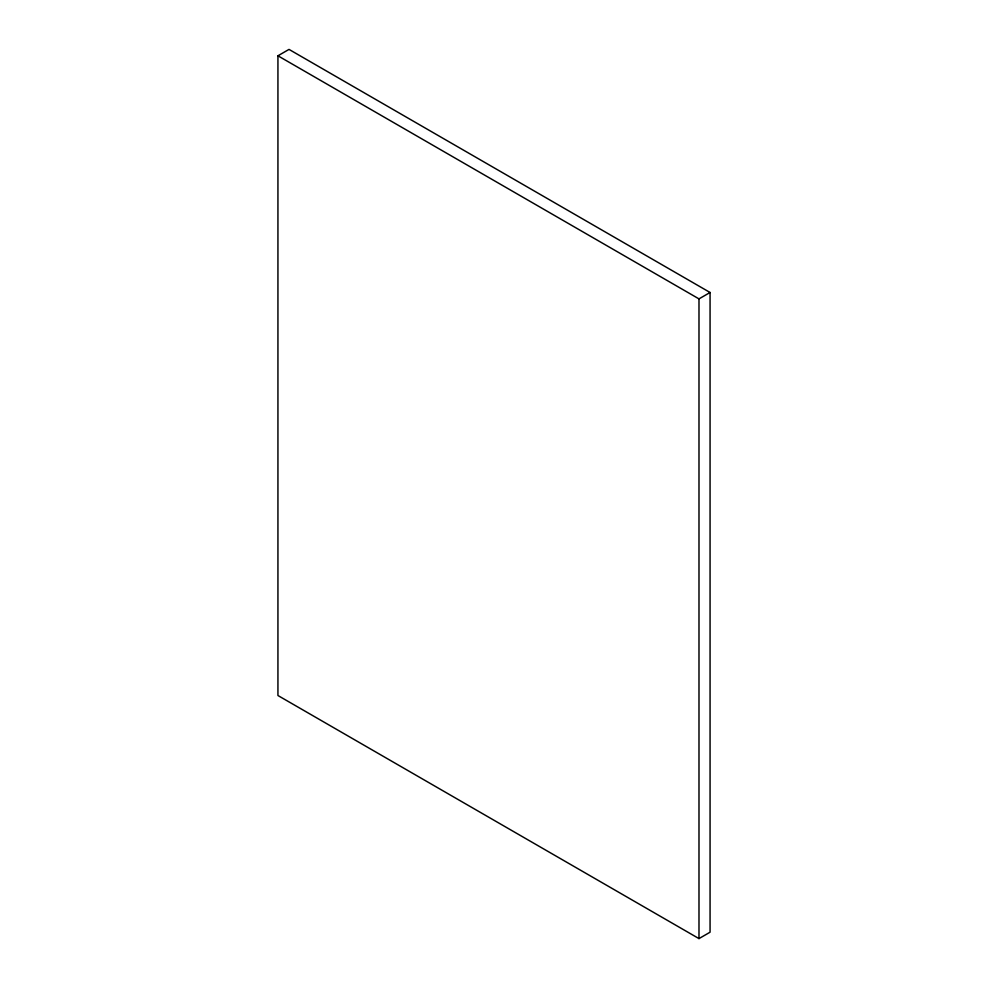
<?xml version="1.0" encoding="UTF-8"?>
<svg xmlns="http://www.w3.org/2000/svg" width="988" height="988" viewBox="0 0 988 988"><rect width="100%" height="100%" fill="white"/><g stroke="black" fill="none" stroke-linecap="round" stroke-linejoin="round"><path stroke-width="1.48" d="M277.937 55.797L289.015 49.4L710.063 292.485L710.063 932.203L698.985 938.6L277.937 695.515L277.937 55.797L698.985 298.882L710.063 292.485M698.985 298.882L698.985 938.6"/></g></svg>
